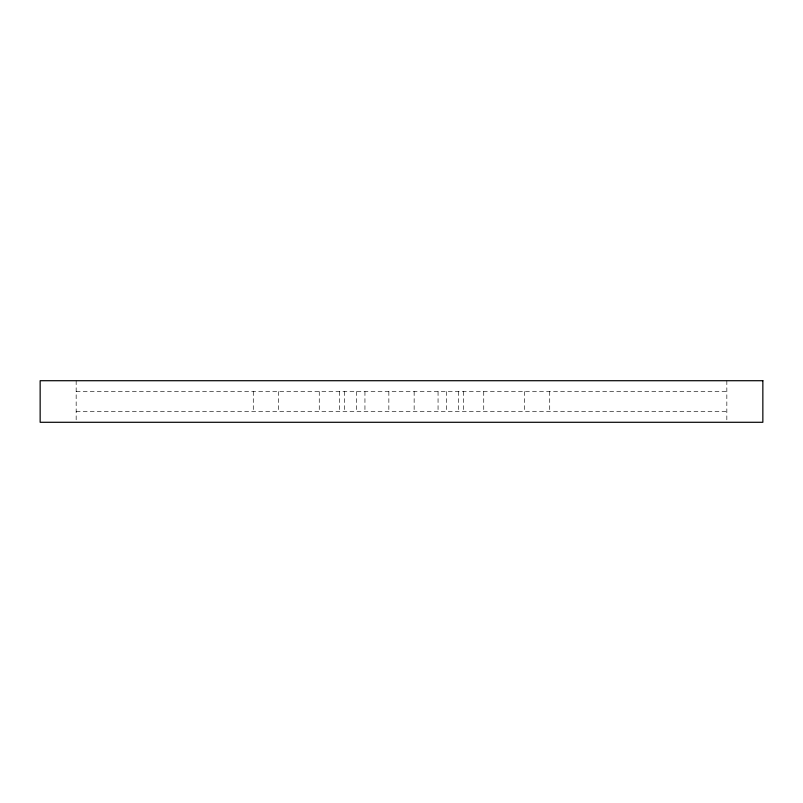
<?xml version="1.0" encoding="UTF-8"?>
<svg xmlns="http://www.w3.org/2000/svg" width="803" height="803" viewBox="0 0 803 803"><rect width="100%" height="100%" fill="white"/><g stroke="black" fill="none" stroke-linecap="round" stroke-linejoin="round"><path stroke-width="0.6" stroke-dasharray="4.01 3.01" d="M76.165 391.563L726.835 391.563M76.165 411.437L726.835 411.437M726.835 380.712L726.835 422.288M549.714 391.563L549.714 411.437M524.409 391.563L524.409 411.437M483.737 391.563L483.737 411.437M463.361 391.563L463.361 411.437M458.443 391.563L458.443 411.437M446.689 391.563L446.689 411.437M438.057 391.563L438.057 411.437M414.147 391.563L414.147 411.437M388.853 391.563L388.853 411.437M364.943 391.563L364.943 411.437M356.311 391.563L356.311 411.437M344.557 391.563L344.557 411.437M339.639 391.563L339.639 411.437M319.263 391.563L319.263 411.437M278.591 391.563L278.591 411.437M253.286 391.563L253.286 411.437M76.165 380.712L76.165 422.288"/><path stroke-width="1.2" d="M762.85 380.712L40.15 380.712L40.15 422.288L762.85 422.288L762.85 380.712"/></g></svg>
